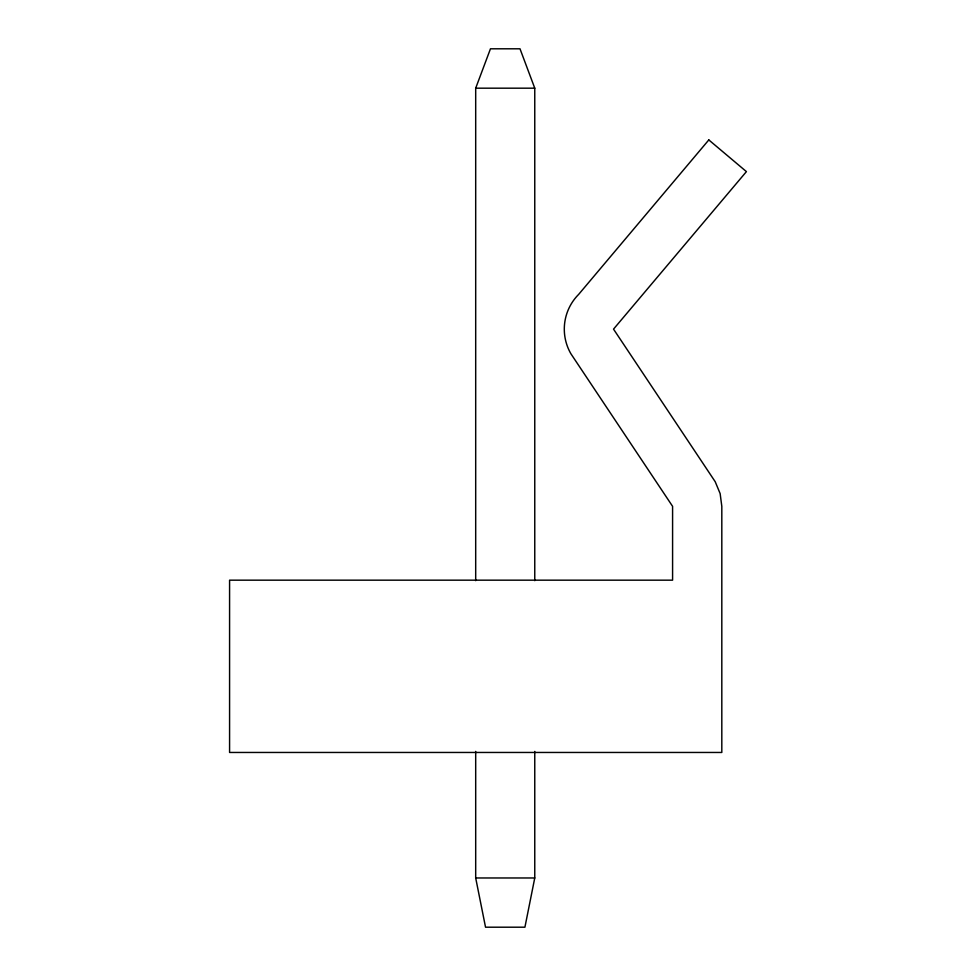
<?xml version="1.0" encoding="UTF-8"?>
<svg xmlns="http://www.w3.org/2000/svg" width="976" height="976" viewBox="0 0 976 976"><rect width="100%" height="100%" fill="white"/><g stroke="black" fill="none" stroke-linecap="round" stroke-linejoin="round"><path stroke-width="1.46" d="M534.763 751.422L534.763 877.973L524.917 927.2L485.536 927.2L475.69 877.973L475.69 751.422M475.69 580.659L475.69 88.182L490.464 48.8L520.001 48.8L534.763 88.182L534.763 580.659M475.69 88.182L534.763 88.182M475.69 877.973L534.763 877.973M708.808 139.922L578.719 294.325A49.227 49.227 0 0 0 570.887 353.739L672.586 506.337L672.586 580.171L229.58 580.171L229.58 752.459L721.813 752.459L721.813 506.337L720.142 493.6L715.213 481.729L613.526 329.132L746.42 171.617L708.808 139.922"/></g></svg>
